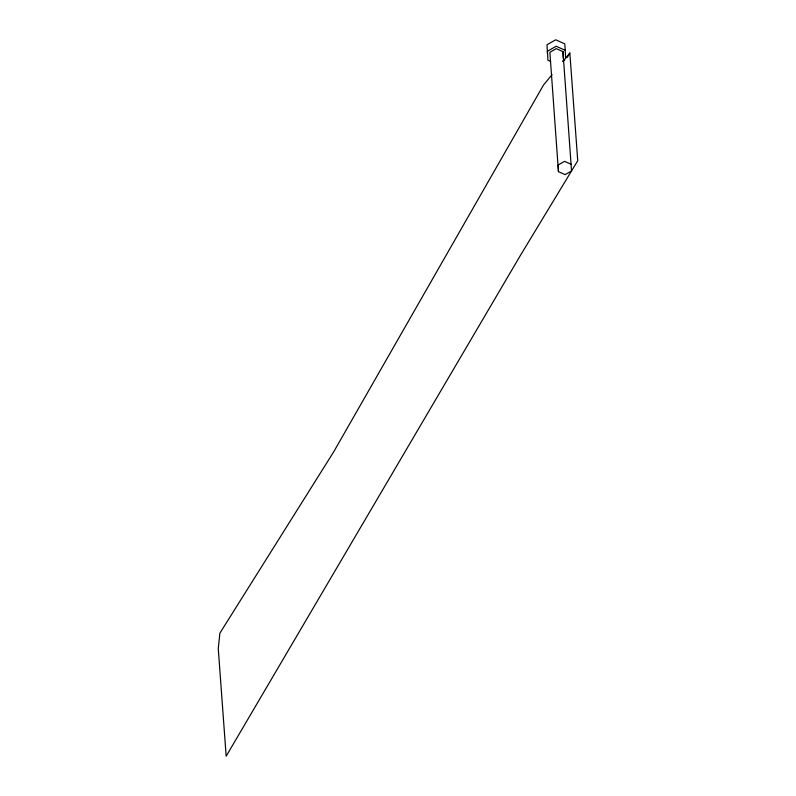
<?xml version="1.0" encoding="UTF-8"?>
<svg xmlns="http://www.w3.org/2000/svg" width="796" height="796" viewBox="0 0 796 796"><rect width="100%" height="100%" fill="white"/><g stroke="black" fill="none" stroke-linecap="round" stroke-linejoin="round"><path stroke-width="1.19" d="M567.359 57.342L569.837 53.033L577.737 160.712L520.156 255.834L226.163 756.2L218.263 648.521L219.905 633.138L333.643 451.929L543.509 85.033L552.026 74.675M562.862 61.501L569.837 53.033M562.762 60.984L564.692 59.879M565.598 58.208L565.24 50.307L556.155 46.258L547.489 51.233L547.897 60.247L550.175 61.262M562.961 51.621L556.265 48.636L549.877 52.297L558.454 171.647L565.15 174.632L571.548 170.971L562.961 51.621L563.269 58.267M571.239 164.324L564.543 161.339L558.155 165.001L558.454 171.647M565.24 50.307L564.772 43.85L555.688 39.8L547.011 44.775L547.429 53.79"/></g></svg>
